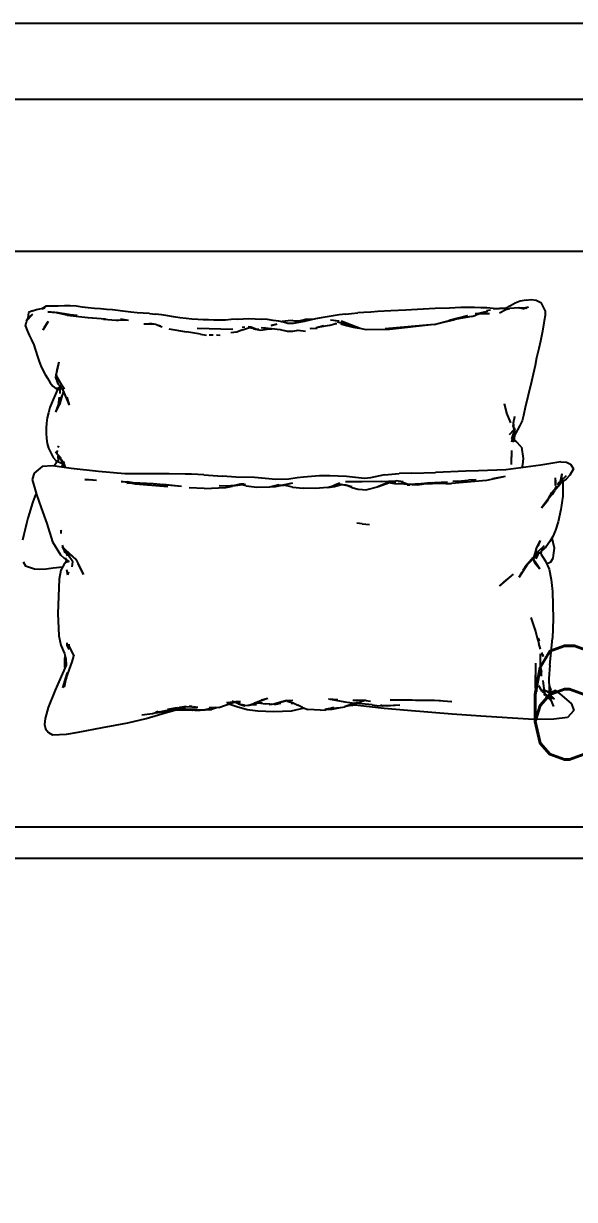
# Model space of a CAD drawing. Header units: metres. Extents: x -658 to -58, y -713 to -118.
# Drawn here: x -304.14 to -303.415, y -128.601 to -127.051 of the extents above; entities that cross this region are included whole.
import ezdxf
from ezdxf.enums import TextEntityAlignment as Align

# ---------------------------------------------------------------- set-up
doc = ezdxf.new("R2010")
doc.units = ezdxf.units.M
doc.header["$LTSCALE"] = 100
doc.layers.add('drainage', color=6, linetype='Continuous')
doc.layers.add('plan', color=8, linetype='Continuous')
doc.layers.add('TEXT', color=7, linetype='Continuous', lineweight=25)
doc.styles.add('mech', font='romans.shx')

# ---------------------------------------------------------------- blocks, each defined once
blk = doc.blocks.new('TRAVESSEIRO com textura - TRAVESSEIRO com textura-2203060-الدور الارضي')
for p, q in [((-0.6892, 0.7482), (-0.6949, 0.737)), ((-0.6831, 0.7514), (-0.6892, 0.7482)), ((-0.6763, 0.7521), (-0.6831, 0.7514)), ((-0.6697, 0.7514), (-0.6763, 0.7521)), ((-0.6697, 0.7514), (-0.662, 0.75)), ((-0.662, 0.75), (-0.6554, 0.7474)), ((-0.6554, 0.7474), (-0.6493, 0.744)), ((-0.6493, 0.744), (-0.6425, 0.7403)), ((-0.0775, 0.7432), (-0.0697, 0.7439)), ((-0.0697, 0.7439), (-0.0619, 0.7438)), ((-0.6949, 0.737), (-0.6947, 0.7309)), ((-0.6947, 0.7309), (-0.6937, 0.724)), ((-0.6653, 0.7398), (-0.6729, 0.7424)), ((-0.6693, 0.7416), (-0.6729, 0.7424)), ((-0.6706, 0.7405), (-0.6613, 0.7412)), ((-0.6706, 0.7405), (-0.6599, 0.7411)), ((-0.6599, 0.7411), (-0.6693, 0.7416)), ((-0.6653, 0.7398), (-0.6599, 0.7411)), ((-0.6599, 0.7411), (-0.6485, 0.7401)), ((-0.643, 0.7391), (-0.6485, 0.7401)), ((-0.6432, 0.7407), (-0.6391, 0.7403)), ((-0.6346, 0.7345), (-0.643, 0.7391)), ((-0.6425, 0.7403), (-0.6347, 0.7403)), ((-0.6264, 0.7405), (-0.6347, 0.7403)), ((-0.6264, 0.7405), (-0.6182, 0.741)), ((-0.623, 0.7382), (-0.6178, 0.7373)), ((-0.6106, 0.7336), (-0.6217, 0.7338)), ((-0.6188, 0.7363), (-0.6096, 0.7336)), ((-0.6188, 0.7363), (-0.6069, 0.7336)), ((-0.6182, 0.741), (-0.61, 0.7414)), ((-0.6096, 0.7336), (-0.6142, 0.7357)), ((-0.6027, 0.7337), (-0.6106, 0.7336)), ((-0.61, 0.7414), (-0.6018, 0.7417)), ((-0.6027, 0.7337), (-0.6096, 0.7336)), ((-0.6096, 0.7336), (-0.6026, 0.7311)), ((-0.598, 0.7298), (-0.6026, 0.7311)), ((-0.6018, 0.7417), (-0.593, 0.7418)), ((-0.598, 0.7298), (-0.5685, 0.7246)), ((-0.593, 0.7418), (-0.5837, 0.7416)), ((-0.5928, 0.7306), (-0.5705, 0.7248)), ((-0.5928, 0.7306), (-0.5822, 0.7279)), ((-0.5837, 0.7416), (-0.5689, 0.7409)), ((-0.5689, 0.7409), (-0.55, 0.7401)), ((-0.55, 0.7401), (-0.5344, 0.7393)), ((-0.5344, 0.7393), (-0.5115, 0.738)), ((-0.5115, 0.738), (-0.4916, 0.7371)), ((-0.4916, 0.7371), (-0.4747, 0.7362)), ((-0.4747, 0.7362), (-0.4653, 0.7356)), ((-0.4653, 0.7356), (-0.456, 0.735)), ((-0.456, 0.735), (-0.4481, 0.7344)), ((-0.44, 0.7337), (-0.4481, 0.7344)), ((-0.4319, 0.7328), (-0.44, 0.7337)), ((-0.4319, 0.7328), (-0.4237, 0.7318)), ((-0.4237, 0.7318), (-0.4157, 0.7306)), ((-0.4157, 0.7306), (-0.4078, 0.7293)), ((-0.4078, 0.7293), (-0.4001, 0.7279)), ((-0.2141, 0.7281), (-0.2054, 0.7295)), ((-0.2054, 0.7295), (-0.1981, 0.7307)), ((-0.1981, 0.7307), (-0.19, 0.7318)), ((-0.19, 0.7318), (-0.1819, 0.7328)), ((-0.1738, 0.7336), (-0.1819, 0.7328)), ((-0.1738, 0.7336), (-0.1657, 0.7342)), ((-0.1657, 0.7342), (-0.1576, 0.7347)), ((-0.1576, 0.7347), (-0.1495, 0.7355)), ((-0.1495, 0.7355), (-0.139, 0.7368)), ((-0.139, 0.7368), (-0.1254, 0.7385)), ((-0.1254, 0.7385), (-0.1174, 0.7392)), ((-0.1174, 0.7392), (-0.1094, 0.7397)), ((-0.0932, 0.7285), (-0.1162, 0.7267)), ((-0.1094, 0.7397), (-0.1014, 0.7403)), ((-0.1014, 0.7403), (-0.0934, 0.7411)), ((-0.0934, 0.7411), (-0.0854, 0.7421)), ((-0.0655, 0.7317), (-0.0927, 0.7284)), ((-0.0854, 0.7421), (-0.0775, 0.7432)), ((-0.0604, 0.7334), (-0.0788, 0.7317)), ((-0.0673, 0.7322), (-0.0511, 0.735)), ((-0.0604, 0.7334), (-0.0673, 0.7322)), ((-0.0655, 0.7317), (-0.0495, 0.735)), ((-0.0619, 0.7438), (-0.0537, 0.7435)), ((-0.0537, 0.7435), (-0.0381, 0.7435)), ((-0.0401, 0.7361), (-0.0511, 0.735)), ((-0.0495, 0.735), (-0.0401, 0.7361)), ((-0.0381, 0.7435), (-0.0321, 0.7397)), ((-0.0254, 0.7392), (-0.0361, 0.7411)), ((-0.0321, 0.7397), (-0.0361, 0.7411)), ((-0.0199, 0.7371), (-0.0254, 0.7392)), ((-0.0121, 0.7241), (-0.0205, 0.7328)), ((-0.0143, 0.7274), (-0.0205, 0.7328)), ((-0.0199, 0.7371), (-0.0149, 0.735)), ((-0.0149, 0.735), (-0.0138, 0.728)), ((-0.6937, 0.724), (-0.6913, 0.7103)), ((-0.5552, 0.7209), (-0.5822, 0.7279)), ((-0.5805, 0.7276), (-0.5685, 0.7246)), ((-0.5552, 0.7209), (-0.5762, 0.7259)), ((-0.5554, 0.721), (-0.5762, 0.7259)), ((-0.5552, 0.7209), (-0.5705, 0.7248)), ((-0.5487, 0.7192), (-0.5554, 0.721)), ((-0.5487, 0.7192), (-0.5552, 0.7209)), ((-0.5487, 0.7192), (-0.49, 0.7127)), ((-0.5487, 0.7192), (-0.4844, 0.7134)), ((-0.459, 0.7123), (-0.4515, 0.7138)), ((-0.4262, 0.7241), (-0.4515, 0.7143)), ((-0.4216, 0.7228), (-0.4515, 0.7143)), ((-0.4425, 0.7159), (-0.4498, 0.7145)), ((-0.4423, 0.7159), (-0.4498, 0.7145)), ((-0.4216, 0.7228), (-0.4441, 0.7167)), ((-0.4334, 0.7179), (-0.4423, 0.7159)), ((-0.4257, 0.7201), (-0.4334, 0.7179)), ((-0.4122, 0.7255), (-0.4237, 0.7239)), ((-0.4184, 0.7243), (-0.4237, 0.7239)), ((-0.4204, 0.7202), (-0.418, 0.7203)), ((-0.4114, 0.7184), (-0.418, 0.7203)), ((-0.4081, 0.7177), (-0.4114, 0.7184)), ((-0.3933, 0.7153), (-0.4081, 0.7177)), ((-0.3933, 0.7153), (-0.4036, 0.7177)), ((-0.4001, 0.7279), (-0.3925, 0.7265)), ((-0.3854, 0.7141), (-0.3948, 0.7146)), ((-0.3925, 0.7265), (-0.3851, 0.725)), ((-0.3889, 0.7258), (-0.3785, 0.7257)), ((-0.3854, 0.7141), (-0.3878, 0.7146)), ((-0.3851, 0.725), (-0.3778, 0.7233)), ((-0.3655, 0.7229), (-0.3785, 0.7257)), ((-0.3778, 0.7233), (-0.3705, 0.7217)), ((-0.3628, 0.7246), (-0.3715, 0.724)), ((-0.3655, 0.7229), (-0.3715, 0.724)), ((-0.3705, 0.7217), (-0.3631, 0.7206)), ((-0.3631, 0.7206), (-0.3559, 0.7207)), ((-0.3628, 0.7246), (-0.3565, 0.724)), ((-0.3565, 0.724), (-0.3487, 0.7232)), ((-0.3559, 0.7207), (-0.3502, 0.7221)), ((-0.3502, 0.7221), (-0.3441, 0.7235)), ((-0.3477, 0.7227), (-0.3487, 0.7232)), ((-0.3344, 0.7139), (-0.3462, 0.7125)), ((-0.3441, 0.7235), (-0.337, 0.7247)), ((-0.3418, 0.7198), (-0.3342, 0.7178)), ((-0.3342, 0.7178), (-0.3413, 0.7195)), ((-0.337, 0.7247), (-0.3294, 0.7256)), ((-0.3352, 0.7129), (-0.3243, 0.7137)), ((-0.3352, 0.7129), (-0.3289, 0.7132)), ((-0.3208, 0.7151), (-0.3344, 0.7139)), ((-0.3294, 0.7256), (-0.3213, 0.7264)), ((-0.32, 0.7117), (-0.3289, 0.7132)), ((-0.3208, 0.7151), (-0.3268, 0.715)), ((-0.3268, 0.715), (-0.324, 0.7136)), ((-0.313, 0.7269), (-0.3213, 0.7264)), ((-0.3107, 0.7136), (-0.32, 0.7117)), ((-0.3179, 0.7126), (-0.3107, 0.7136)), ((-0.3049, 0.727), (-0.313, 0.7269)), ((-0.313, 0.7133), (-0.3072, 0.7155)), ((-0.313, 0.7133), (-0.3042, 0.7149)), ((-0.3072, 0.7155), (-0.3037, 0.716)), ((-0.2971, 0.7267), (-0.3049, 0.727)), ((-0.2964, 0.7124), (-0.3042, 0.7149)), ((-0.2961, 0.7159), (-0.2997, 0.716)), ((-0.2894, 0.7262), (-0.2971, 0.7267)), ((-0.2894, 0.7262), (-0.2817, 0.7256)), ((-0.2366, 0.7143), (-0.2835, 0.7132)), ((-0.2817, 0.7256), (-0.2741, 0.7251)), ((-0.2741, 0.7251), (-0.2662, 0.725)), ((-0.2662, 0.725), (-0.2587, 0.7251)), ((-0.2587, 0.7251), (-0.2516, 0.7252)), ((-0.2516, 0.7252), (-0.2448, 0.7254)), ((-0.2448, 0.7254), (-0.2376, 0.7257)), ((-0.2376, 0.7257), (-0.2299, 0.7262)), ((-0.2299, 0.7262), (-0.2221, 0.7271)), ((-0.1993, 0.7133), (-0.2229, 0.7095)), ((-0.2221, 0.7271), (-0.2141, 0.7281)), ((-0.1827, 0.7191), (-0.1907, 0.7161)), ((-0.1827, 0.7191), (-0.1885, 0.7174)), ((-0.1827, 0.7191), (-0.174, 0.7205)), ((-0.1827, 0.7191), (-0.1754, 0.7196)), ((-0.1754, 0.7196), (-0.1666, 0.7198)), ((-0.1464, 0.7246), (-0.1359, 0.7262)), ((-0.1464, 0.7246), (-0.1334, 0.7248)), ((-0.13, 0.725), (-0.1334, 0.7248)), ((-0.1136, 0.7264), (-0.13, 0.725)), ((-0.0927, 0.7284), (-0.1162, 0.7267)), ((-0.0359, 0.7157), (-0.0408, 0.7232)), ((-0.0408, 0.7232), (-0.0334, 0.7117)), ((-0.0359, 0.7157), (-0.0334, 0.7117)), ((-0.0121, 0.7241), (-0.0143, 0.7274)), ((-0.0138, 0.728), (-0.0121, 0.7241)), ((-0.0108, 0.7169), (-0.013, 0.7112)), ((-0.0121, 0.7241), (-0.0116, 0.7215)), ((-0.0108, 0.7169), (-0.0116, 0.7215)), ((-0.6913, 0.7103), (-0.69, 0.7037)), ((-0.69, 0.7037), (-0.6886, 0.6972)), ((-0.49, 0.7127), (-0.459, 0.7123)), ((-0.3699, 0.7117), (-0.3792, 0.7103)), ((-0.3626, 0.7104), (-0.3699, 0.7117)), ((-0.3552, 0.7104), (-0.3626, 0.7104)), ((-0.3462, 0.7125), (-0.3552, 0.7104)), ((-0.2964, 0.7124), (-0.2891, 0.709)), ((-0.2891, 0.709), (-0.281, 0.7081)), ((-0.2875, 0.7093), (-0.281, 0.7081)), ((-0.2671, 0.7049), (-0.2622, 0.705)), ((-0.2578, 0.705), (-0.2525, 0.7051)), ((-0.2412, 0.7066), (-0.2492, 0.7051)), ((-0.2412, 0.7066), (-0.2229, 0.7095)), ((-0.0185, 0.6989), (-0.0216, 0.6925)), ((-0.0155, 0.7053), (-0.0185, 0.6989)), ((-0.013, 0.7112), (-0.0155, 0.7053)), ((-0.6886, 0.6972), (-0.6864, 0.6877)), ((-0.6864, 0.6877), (-0.6836, 0.6751)), ((-0.0237, 0.6868), (-0.0269, 0.6759)), ((-0.0216, 0.6925), (-0.0237, 0.6868)), ((-0.6836, 0.6751), (-0.6815, 0.6653)), ((-0.0545, 0.6696), (-0.052, 0.6594)), ((-0.0545, 0.6696), (-0.0511, 0.6536)), ((-0.0288, 0.6703), (-0.031, 0.6647)), ((-0.0269, 0.6759), (-0.0288, 0.6703)), ((-0.6815, 0.6653), (-0.679, 0.6539)), ((-0.679, 0.6539), (-0.6768, 0.644)), ((-0.0585, 0.6392), (-0.0511, 0.6519)), ((-0.0542, 0.6439), (-0.0511, 0.6536)), ((-0.0542, 0.6439), (-0.0511, 0.6519)), ((-0.0527, 0.6481), (-0.0511, 0.6519)), ((-0.052, 0.6594), (-0.0511, 0.6536)), ((-0.0511, 0.6519), (-0.0511, 0.6536)), ((-0.0366, 0.6533), (-0.0395, 0.6483)), ((-0.0335, 0.659), (-0.0366, 0.6533)), ((-0.031, 0.6647), (-0.0335, 0.659)), ((-0.6768, 0.644), (-0.6726, 0.626)), ((-0.062, 0.6341), (-0.0585, 0.6392)), ((-0.0533, 0.6356), (-0.0593, 0.6345)), ((-0.059, 0.6353), (-0.0535, 0.6411)), ((-0.0563, 0.6283), (-0.0558, 0.6388)), ((-0.0562, 0.6329), (-0.0558, 0.6388)), ((-0.0559, 0.6327), (-0.0533, 0.6356)), ((-0.0504, 0.6506), (-0.0535, 0.6411)), ((-0.0506, 0.6349), (-0.0533, 0.6356)), ((-0.052, 0.6458), (-0.0504, 0.6506)), ((-0.0467, 0.6379), (-0.0506, 0.6349)), ((-0.0432, 0.6425), (-0.0467, 0.6379)), ((-0.0395, 0.6483), (-0.0432, 0.6425)), ((-0.6726, 0.626), (-0.6687, 0.6097)), ((-0.0688, 0.6131), (-0.0617, 0.6297)), ((-0.0688, 0.6131), (-0.0656, 0.6236)), ((-0.0617, 0.6297), (-0.059, 0.6353)), ((-0.0598, 0.6273), (-0.061, 0.6311)), ((-0.0587, 0.6231), (-0.0598, 0.6276)), ((-0.0569, 0.6203), (-0.0598, 0.6273)), ((-0.0506, 0.6349), (-0.0595, 0.6343)), ((-0.0564, 0.6157), (-0.0587, 0.6231)), ((-0.0569, 0.6203), (-0.054, 0.6133)), ((-0.0559, 0.6327), (-0.0506, 0.6349)), ((-0.054, 0.6133), (-0.0556, 0.6235)), ((-0.0528, 0.634), (-0.0517, 0.6305)), ((-0.0517, 0.6305), (-0.046, 0.6175)), ((-0.6687, 0.6097), (-0.6662, 0.5992)), ((-0.6409, 0.6149), (-0.6443, 0.6015)), ((-0.6409, 0.6149), (-0.6438, 0.6022)), ((-0.0564, 0.6157), (-0.0549, 0.6135)), ((-0.0549, 0.6135), (-0.0503, 0.6038)), ((-0.0538, 0.6134), (-0.0503, 0.6038)), ((-0.046, 0.6175), (-0.0429, 0.6098)), ((-0.0429, 0.6098), (-0.0409, 0.6029)), ((-0.6662, 0.5992), (-0.6644, 0.5921)), ((-0.6644, 0.5921), (-0.6617, 0.586)), ((-0.6545, 0.598), (-0.6541, 0.5962)), ((-0.6545, 0.598), (-0.6542, 0.5944)), ((-0.6528, 0.5846), (-0.6542, 0.5944)), ((-0.6528, 0.5907), (-0.6537, 0.5806)), ((-0.6528, 0.5907), (-0.6528, 0.5846)), ((-0.6438, 0.6022), (-0.6491, 0.5897)), ((-0.0409, 0.6029), (-0.0393, 0.596)), ((-0.0393, 0.596), (-0.0384, 0.5891)), ((-0.0384, 0.5891), (-0.038, 0.5824)), ((-0.6617, 0.586), (-0.6555, 0.5748)), ((-0.6555, 0.5748), (-0.6533, 0.5851)), ((-0.6555, 0.5805), (-0.6533, 0.585)), ((-0.6555, 0.5805), (-0.6527, 0.5845)), ((-0.6555, 0.5748), (-0.655, 0.5808)), ((-0.6555, 0.5748), (-0.6518, 0.5689)), ((-0.6509, 0.5686), (-0.655, 0.5808)), ((-0.6538, 0.577), (-0.655, 0.5808)), ((-0.6539, 0.5829), (-0.6544, 0.5737)), ((-0.6539, 0.5829), (-0.6538, 0.577)), ((-0.648, 0.5741), (-0.6537, 0.5806)), ((-0.0381, 0.5758), (-0.0384, 0.5691)), ((-0.038, 0.5824), (-0.0381, 0.5758)), ((-0.6636, 0.5575), (-0.6564, 0.5654)), ((-0.6509, 0.5686), (-0.6564, 0.5654)), ((-0.6543, 0.5728), (-0.6538, 0.5656)), ((-0.6509, 0.5686), (-0.6537, 0.5645)), ((-0.6508, 0.5645), (-0.6518, 0.5689)), ((-0.0538, 0.5572), (-0.0545, 0.5593)), ((-0.0393, 0.5624), (-0.0412, 0.5561)), ((-0.0384, 0.5691), (-0.0393, 0.5624)), ((-0.6636, 0.5575), (-0.6661, 0.5428)), ((-0.6661, 0.5428), (-0.6652, 0.5344)), ((-0.6506, 0.5345), (-0.651, 0.553)), ((-0.6506, 0.5345), (-0.6507, 0.5448)), ((-0.0613, 0.5353), (-0.0544, 0.5465)), ((-0.0503, 0.5519), (-0.0599, 0.5388)), ((-0.0545, 0.5452), (-0.0579, 0.5408)), ((-0.0575, 0.5432), (-0.0544, 0.5465)), ((-0.0544, 0.5465), (-0.0571, 0.5432)), ((-0.0545, 0.5452), (-0.0564, 0.5432)), ((-0.0503, 0.5519), (-0.0544, 0.5465)), ((-0.0543, 0.5397), (-0.0536, 0.5457)), ((-0.0526, 0.5532), (-0.0519, 0.5495)), ((-0.0473, 0.5441), (-0.0509, 0.5402)), ((-0.044, 0.55), (-0.0473, 0.5441)), ((-0.0412, 0.5561), (-0.044, 0.55)), ((-0.7284, 0.5351), (-0.7321, 0.5292)), ((-0.7321, 0.5292), (-0.7274, 0.5206)), ((-0.7229, 0.5377), (-0.7284, 0.5351)), ((-0.7154, 0.5382), (-0.7229, 0.5377)), ((-0.7154, 0.5382), (-0.6893, 0.534)), ((-0.6893, 0.534), (-0.6429, 0.5277)), ((-0.6652, 0.5344), (-0.6641, 0.5306)), ((-0.6429, 0.5277), (-0.6072, 0.5263)), ((-0.1067, 0.5256), (-0.071, 0.5295)), ((-0.071, 0.5295), (-0.0461, 0.5331)), ((-0.0632, 0.5306), (-0.0607, 0.5387)), ((-0.0631, 0.5306), (-0.0599, 0.5388)), ((-0.0626, 0.5321), (-0.0628, 0.5307)), ((-0.0607, 0.5387), (-0.0625, 0.5307)), ((-0.0591, 0.5388), (-0.0611, 0.5311)), ((-0.0611, 0.5311), (-0.0608, 0.5361)), ((-0.0607, 0.531), (-0.0607, 0.5367)), ((-0.0604, 0.5356), (-0.0607, 0.5337)), ((-0.0509, 0.5402), (-0.0599, 0.5358)), ((-0.0586, 0.5395), (-0.0593, 0.5333)), ((-0.0588, 0.5313), (-0.0593, 0.5333)), ((-0.0527, 0.5393), (-0.0512, 0.5365)), ((-0.0517, 0.5374), (-0.0521, 0.5396)), ((-0.0512, 0.5365), (-0.0484, 0.5328)), ((-0.0461, 0.5331), (-0.0328, 0.5322)), ((-0.0328, 0.5322), (-0.0223, 0.5235)), ((-0.7274, 0.5206), (-0.7226, 0.5153)), ((-0.7227, 0.5196), (-0.7138, 0.5116)), ((-0.7227, 0.5196), (-0.7148, 0.5121)), ((-0.7226, 0.5153), (-0.7153, 0.5106)), ((-0.7119, 0.5057), (-0.7187, 0.5145)), ((-0.7187, 0.5145), (-0.7106, 0.5079)), ((-0.7182, 0.5123), (-0.7179, 0.4929)), ((-0.7168, 0.5225), (-0.7163, 0.5181)), ((-0.7168, 0.5225), (-0.7148, 0.5121)), ((-0.7163, 0.5181), (-0.7148, 0.5121)), ((-0.7148, 0.5121), (-0.7105, 0.5078)), ((-0.7138, 0.5116), (-0.7105, 0.5078)), ((-0.709, 0.5118), (-0.7086, 0.517)), ((-0.7085, 0.507), (-0.709, 0.5118)), ((-0.7085, 0.507), (-0.7086, 0.517)), ((-0.6421, 0.5187), (-0.6176, 0.5136)), ((-0.6421, 0.5187), (-0.6254, 0.5159)), ((-0.6176, 0.5136), (-0.5714, 0.5098)), ((-0.6072, 0.5263), (-0.5903, 0.5258)), ((-0.6042, 0.5145), (-0.5938, 0.5139)), ((-0.5798, 0.5129), (-0.5938, 0.5139)), ((-0.5903, 0.5258), (-0.5506, 0.5243)), ((-0.5798, 0.5129), (-0.5732, 0.5123)), ((-0.5492, 0.5111), (-0.5661, 0.5118)), ((-0.5193, 0.5234), (-0.5506, 0.5243)), ((-0.5193, 0.5234), (-0.5027, 0.5227)), ((-0.506, 0.5117), (-0.5143, 0.5089)), ((-0.508, 0.5118), (-0.4989, 0.5132)), ((-0.4834, 0.5209), (-0.5027, 0.5227)), ((-0.4979, 0.5133), (-0.4989, 0.5132)), ((-0.4795, 0.5124), (-0.4979, 0.5133)), ((-0.4976, 0.5121), (-0.4906, 0.5109)), ((-0.4834, 0.5209), (-0.4651, 0.5172)), ((-0.4795, 0.5124), (-0.4541, 0.5119)), ((-0.4651, 0.5172), (-0.4571, 0.5164)), ((-0.4571, 0.5164), (-0.4332, 0.5191)), ((-0.4541, 0.5119), (-0.4322, 0.5117)), ((-0.4332, 0.5191), (-0.4115, 0.5198)), ((-0.4115, 0.5198), (-0.3979, 0.5196)), ((-0.3979, 0.5196), (-0.3765, 0.518)), ((-0.3765, 0.518), (-0.3685, 0.517)), ((-0.3685, 0.517), (-0.3572, 0.5155)), ((-0.3572, 0.5155), (-0.3401, 0.5148)), ((-0.3401, 0.5148), (-0.3123, 0.5176)), ((-0.3123, 0.5176), (-0.2877, 0.5182)), ((-0.2877, 0.5182), (-0.27, 0.5194)), ((-0.2457, 0.5211), (-0.27, 0.5194)), ((-0.2457, 0.5211), (-0.2374, 0.5215)), ((-0.2374, 0.5215), (-0.2292, 0.5218)), ((-0.2292, 0.5218), (-0.221, 0.522)), ((-0.221, 0.522), (-0.1999, 0.5223)), ((-0.1999, 0.5223), (-0.178, 0.5225)), ((-0.178, 0.5225), (-0.1417, 0.5222)), ((-0.1526, 0.5104), (-0.1447, 0.5119)), ((-0.1366, 0.5123), (-0.1447, 0.5119)), ((-0.1445, 0.5108), (-0.1366, 0.5123)), ((-0.1417, 0.5222), (-0.1067, 0.5256)), ((-0.1043, 0.5136), (-0.0887, 0.5149)), ((-0.1043, 0.5136), (-0.0959, 0.5145)), ((-0.0887, 0.5149), (-0.0959, 0.5145)), ((-0.0195, 0.515), (-0.0251, 0.4952)), ((-0.0223, 0.5235), (-0.0195, 0.515)), ((-0.7119, 0.5057), (-0.7074, 0.5005)), ((-0.7098, 0.5065), (-0.7073, 0.5019)), ((-0.7046, 0.4955), (-0.7074, 0.5005)), ((-0.7035, 0.4976), (-0.7073, 0.5019)), ((-0.6991, 0.4897), (-0.7035, 0.4976)), ((-0.5642, 0.5098), (-0.5714, 0.5098)), ((-0.5642, 0.5098), (-0.5291, 0.5089)), ((-0.5459, 0.5107), (-0.5492, 0.5111)), ((-0.5459, 0.5107), (-0.5267, 0.5077)), ((-0.5459, 0.5107), (-0.5311, 0.5091)), ((-0.5433, 0.5105), (-0.5291, 0.5089)), ((-0.5408, 0.5095), (-0.5311, 0.5091)), ((-0.5408, 0.5095), (-0.5237, 0.5088)), ((-0.5311, 0.5091), (-0.5237, 0.5088)), ((-0.5267, 0.5077), (-0.5196, 0.5079)), ((-0.5164, 0.509), (-0.5237, 0.5088)), ((-0.5143, 0.5089), (-0.5237, 0.5088)), ((-0.513, 0.5081), (-0.5168, 0.508)), ((-0.5013, 0.5101), (-0.5128, 0.5086)), ((-0.5128, 0.5086), (-0.4965, 0.5094)), ((-0.4982, 0.5114), (-0.4847, 0.5103)), ((-0.4982, 0.5114), (-0.4885, 0.5107)), ((-0.4965, 0.5094), (-0.4885, 0.5107)), ((-0.4897, 0.5113), (-0.4754, 0.5058)), ((-0.4847, 0.5103), (-0.4885, 0.5107)), ((-0.4754, 0.5058), (-0.4885, 0.5107)), ((-0.4789, 0.507), (-0.4754, 0.5058)), ((-0.4754, 0.5058), (-0.4736, 0.505)), ((-0.4736, 0.505), (-0.4601, 0.5015)), ((-0.4485, 0.5024), (-0.4601, 0.5015)), ((-0.4403, 0.5045), (-0.4485, 0.5024)), ((-0.4405, 0.5055), (-0.4245, 0.509)), ((-0.4405, 0.5055), (-0.4325, 0.5076)), ((-0.4403, 0.5045), (-0.4325, 0.5076)), ((-0.4245, 0.509), (-0.4325, 0.5076)), ((-0.4325, 0.5076), (-0.4248, 0.508)), ((-0.4174, 0.5058), (-0.4248, 0.508)), ((-0.4246, 0.5103), (-0.4167, 0.5072)), ((-0.4194, 0.5076), (-0.4176, 0.507)), ((-0.4088, 0.5042), (-0.4174, 0.5058)), ((-0.4084, 0.5044), (-0.4167, 0.5072)), ((-0.4088, 0.5042), (-0.3922, 0.5029)), ((-0.3922, 0.5029), (-0.3761, 0.5035)), ((-0.3622, 0.5049), (-0.3761, 0.5035)), ((-0.35, 0.5081), (-0.3627, 0.5107)), ((-0.3622, 0.5049), (-0.3512, 0.5073)), ((-0.3397, 0.5059), (-0.3591, 0.5098)), ((-0.3425, 0.5077), (-0.3512, 0.5073)), ((-0.3323, 0.5052), (-0.3447, 0.5084)), ((-0.3323, 0.5052), (-0.3425, 0.5077)), ((-0.3323, 0.5052), (-0.3397, 0.5059)), ((-0.3151, 0.5049), (-0.3323, 0.5052)), ((-0.3014, 0.5067), (-0.3151, 0.5049)), ((-0.3014, 0.5067), (-0.2921, 0.5086)), ((-0.3002, 0.5083), (-0.2834, 0.5061)), ((-0.3002, 0.5083), (-0.281, 0.5064)), ((-0.2941, 0.5093), (-0.2984, 0.5093)), ((-0.2744, 0.5046), (-0.2941, 0.5093)), ((-0.2744, 0.5046), (-0.2921, 0.5086)), ((-0.2744, 0.5046), (-0.2834, 0.5061)), ((-0.2655, 0.507), (-0.281, 0.5064)), ((-0.2458, 0.5032), (-0.2744, 0.5046)), ((-0.2458, 0.5032), (-0.2261, 0.504)), ((-0.216, 0.5059), (-0.1787, 0.5094)), ((-0.216, 0.5059), (-0.1914, 0.5082)), ((-0.1982, 0.5053), (-0.1556, 0.5086)), ((-0.196, 0.508), (-0.1914, 0.5082)), ((-0.1787, 0.5094), (-0.1526, 0.5107)), ((-0.1556, 0.5086), (-0.1445, 0.5108)), ((-0.1442, 0.51), (-0.1526, 0.5107)), ((-0.1442, 0.51), (-0.1526, 0.5104)), ((-0.0247, 0.4966), (-0.023, 0.4925)), ((-0.7179, 0.4929), (-0.7155, 0.4753)), ((-0.7046, 0.4955), (-0.6991, 0.4897)), ((-0.6998, 0.4908), (-0.6991, 0.4897)), ((-0.6998, 0.4908), (-0.697, 0.4858)), ((-0.6991, 0.4897), (-0.6901, 0.4774)), ((-0.6901, 0.4774), (-0.697, 0.4858)), ((-0.0251, 0.4952), (-0.0313, 0.4775)), ((-0.023, 0.4925), (-0.0206, 0.4855)), ((-0.0206, 0.4855), (-0.0182, 0.4784)), ((-0.7155, 0.4753), (-0.7118, 0.4591)), ((-0.0313, 0.4775), (-0.0387, 0.4571)), ((-0.0182, 0.4784), (-0.016, 0.4712)), ((-0.016, 0.4712), (-0.0139, 0.464)), ((-0.7118, 0.4591), (-0.7086, 0.4481)), ((-0.454, 0.4566), (-0.4635, 0.4555)), ((-0.454, 0.4566), (-0.4468, 0.4576)), ((-0.0387, 0.4571), (-0.0465, 0.4327)), ((-0.0139, 0.464), (-0.012, 0.4568)), ((-0.012, 0.4568), (-0.0102, 0.4496)), ((-0.0102, 0.4496), (-0.0085, 0.4425)), ((-0.7086, 0.4481), (-0.7051, 0.4397)), ((-0.7054, 0.4318), (-0.7039, 0.4377)), ((-0.7051, 0.4397), (-0.7011, 0.4332)), ((-0.6855, 0.4269), (-0.6885, 0.4344)), ((-0.6832, 0.4235), (-0.6885, 0.4344)), ((-0.0574, 0.4481), (-0.0582, 0.4469)), ((-0.0574, 0.4481), (-0.0572, 0.4439)), ((-0.0085, 0.4425), (-0.0069, 0.4352)), ((-0.707, 0.4245), (-0.7054, 0.4318)), ((-0.7064, 0.4184), (-0.707, 0.4245)), ((-0.7053, 0.4114), (-0.7064, 0.4184)), ((-0.7011, 0.4332), (-0.6958, 0.4257)), ((-0.6958, 0.4257), (-0.6868, 0.4176)), ((-0.6958, 0.4257), (-0.69, 0.4206)), ((-0.6958, 0.4257), (-0.6895, 0.4214)), ((-0.6936, 0.4275), (-0.6851, 0.4196)), ((-0.6724, 0.4048), (-0.69, 0.4206)), ((-0.6894, 0.4199), (-0.689, 0.417)), ((-0.6679, 0.3996), (-0.6879, 0.4188)), ((-0.6724, 0.4048), (-0.6879, 0.4188)), ((-0.6857, 0.4196), (-0.6827, 0.4147)), ((-0.6851, 0.4196), (-0.6827, 0.4147)), ((-0.6791, 0.4101), (-0.6836, 0.422)), ((-0.6832, 0.4235), (-0.6803, 0.4145)), ((-0.0589, 0.426), (-0.077, 0.4099)), ((-0.077, 0.4099), (-0.0663, 0.4194)), ((-0.0597, 0.4264), (-0.0732, 0.4068)), ((-0.0663, 0.4143), (-0.0597, 0.4264)), ((-0.0589, 0.426), (-0.0663, 0.4194)), ((-0.059, 0.4262), (-0.0626, 0.419)), ((-0.0603, 0.4249), (-0.0626, 0.419)), ((-0.0603, 0.4249), (-0.0626, 0.4185)), ((-0.0602, 0.4257), (-0.0594, 0.4286)), ((-0.0465, 0.4327), (-0.057, 0.4156)), ((-0.7025, 0.4065), (-0.7053, 0.4114)), ((-0.6967, 0.4039), (-0.7025, 0.4065)), ((-0.6951, 0.4073), (-0.6999, 0.3967)), ((-0.689, 0.417), (-0.6951, 0.4073)), ((-0.688, 0.3972), (-0.6816, 0.4063)), ((-0.6809, 0.4055), (-0.688, 0.3972)), ((-0.6852, 0.4162), (-0.6827, 0.4105)), ((-0.6834, 0.4142), (-0.6827, 0.4105)), ((-0.6791, 0.4101), (-0.682, 0.4182)), ((-0.6816, 0.4063), (-0.6793, 0.4105)), ((-0.6791, 0.4101), (-0.6809, 0.4055)), ((-0.6724, 0.4048), (-0.6787, 0.4123)), ((-0.6724, 0.4048), (-0.6679, 0.3996)), ((-0.6724, 0.4048), (-0.6607, 0.3864)), ((-0.6724, 0.4048), (-0.6656, 0.395)), ((-0.077, 0.4099), (-0.0871, 0.3896)), ((-0.0871, 0.3896), (-0.0801, 0.4039)), ((-0.077, 0.4099), (-0.0801, 0.4039)), ((-0.0721, 0.3998), (-0.0732, 0.4066)), ((-0.0617, 0.4113), (-0.0682, 0.4064)), ((-0.0661, 0.405), (-0.0635, 0.4115)), ((-0.0661, 0.405), (-0.0655, 0.4073)), ((-0.0654, 0.4085), (-0.0613, 0.4023)), ((-0.057, 0.4156), (-0.0617, 0.4113)), ((-0.0075, 0.4063), (-0.0108, 0.4013)), ((-0.6999, 0.3967), (-0.7028, 0.383)), ((-0.6607, 0.3864), (-0.6644, 0.393)), ((-0.6526, 0.39), (-0.6347, 0.3747)), ((-0.6526, 0.39), (-0.64, 0.3797)), ((-0.0672, 0.3931), (-0.0661, 0.3894)), ((-0.0646, 0.3964), (-0.0661, 0.3894)), ((-0.0613, 0.4023), (-0.0572, 0.3953)), ((-0.0472, 0.3985), (-0.0599, 0.3999)), ((-0.0572, 0.3953), (-0.0551, 0.3835)), ((-0.0379, 0.3974), (-0.0472, 0.3985)), ((-0.0298, 0.3966), (-0.0379, 0.3974)), ((-0.0224, 0.3972), (-0.0298, 0.3966)), ((-0.0108, 0.4013), (-0.0224, 0.3972)), ((-0.7028, 0.383), (-0.7046, 0.3674)), ((-0.6347, 0.3747), (-0.64, 0.3797)), ((-0.0551, 0.3835), (-0.0534, 0.3384)), ((-0.7046, 0.3674), (-0.7056, 0.3315)), ((-0.7056, 0.3315), (-0.7043, 0.3059)), ((-0.6825, 0.3148), (-0.6764, 0.3329)), ((-0.6813, 0.3184), (-0.6764, 0.3329)), ((-0.0534, 0.3384), (-0.0548, 0.3088)), ((-0.6813, 0.3184), (-0.684, 0.3078)), ((-0.7017, 0.2786), (-0.7043, 0.3059)), ((-0.6888, 0.2914), (-0.6866, 0.2989)), ((-0.6874, 0.3021), (-0.686, 0.3057)), ((-0.684, 0.3078), (-0.6866, 0.2989)), ((-0.0679, 0.2956), (-0.0742, 0.282)), ((-0.0679, 0.2981), (-0.0679, 0.2956)), ((-0.0657, 0.2956), (-0.0679, 0.2909)), ((-0.0657, 0.2956), (-0.0654, 0.2997)), ((-0.0572, 0.2965), (-0.062, 0.2857)), ((-0.0548, 0.3088), (-0.0572, 0.2965)), ((-0.6923, 0.2816), (-0.6904, 0.2869)), ((-0.6916, 0.2844), (-0.6923, 0.2816)), ((-0.6882, 0.2854), (-0.6881, 0.275)), ((-0.6882, 0.2854), (-0.6882, 0.2821)), ((-0.0721, 0.2748), (-0.0742, 0.282)), ((-0.062, 0.2857), (-0.0637, 0.2788)), ((-0.0626, 0.2787), (-0.063, 0.2816)), ((-0.7011, 0.2701), (-0.7017, 0.2786)), ((-0.7011, 0.2701), (-0.6998, 0.2529)), ((-0.6888, 0.2673), (-0.69, 0.2621)), ((-0.6881, 0.275), (-0.6884, 0.269)), ((-0.6821, 0.2727), (-0.6816, 0.2421)), ((-0.6821, 0.2727), (-0.6821, 0.2629)), ((-0.0646, 0.2542), (-0.0721, 0.2748)), ((-0.0637, 0.2788), (-0.0641, 0.2704)), ((-0.0641, 0.2704), (-0.0498, 0.2374)), ((-0.0627, 0.2672), (-0.0626, 0.2787)), ((-0.7006, 0.2436), (-0.6999, 0.2486)), ((-0.6998, 0.2529), (-0.7002, 0.2391)), ((-0.6919, 0.2501), (-0.6933, 0.2391)), ((-0.6902, 0.2559), (-0.69, 0.2621)), ((-0.6821, 0.2629), (-0.6822, 0.247)), ((-0.0654, 0.2608), (-0.0616, 0.2412)), ((-0.0646, 0.258), (-0.0595, 0.2404)), ((-0.0646, 0.2542), (-0.0595, 0.2404)), ((-0.7079, 0.2375), (-0.7168, 0.2302)), ((-0.7047, 0.2334), (-0.7079, 0.2375)), ((-0.7079, 0.2375), (-0.7033, 0.234)), ((-0.7009, 0.2349), (-0.7047, 0.2334)), ((-0.7047, 0.2334), (-0.7009, 0.2348)), ((-0.7047, 0.2334), (-0.6989, 0.2348)), ((-0.7013, 0.2326), (-0.7047, 0.2334)), ((-0.7047, 0.2334), (-0.7029, 0.2316)), ((-0.7033, 0.234), (-0.6989, 0.2348)), ((-0.7027, 0.2372), (-0.703, 0.2351)), ((-0.7027, 0.2372), (-0.7006, 0.2436)), ((-0.7002, 0.2391), (-0.7013, 0.2326)), ((-0.6932, 0.2382), (-0.7013, 0.2326)), ((-0.7013, 0.2326), (-0.698, 0.2359)), ((-0.7003, 0.2351), (-0.698, 0.2359)), ((-0.6909, 0.2357), (-0.6969, 0.2305)), ((-0.6932, 0.2382), (-0.6943, 0.2327)), ((-0.6933, 0.2351), (-0.6933, 0.2391)), ((-0.6909, 0.2357), (-0.6864, 0.2432)), ((-0.6822, 0.247), (-0.6833, 0.2353)), ((-0.6825, 0.2385), (-0.6833, 0.2353)), ((-0.6827, 0.2319), (-0.6822, 0.247)), ((-0.6822, 0.247), (-0.6827, 0.2327)), ((-0.6827, 0.2319), (-0.6827, 0.2327)), ((-0.0617, 0.2466), (-0.0616, 0.2412)), ((-0.0498, 0.2374), (-0.0407, 0.2147)), ((-0.7297, 0.2194), (-0.7324, 0.2104)), ((-0.7168, 0.2302), (-0.7297, 0.2194)), ((-0.7072, 0.2254), (-0.7011, 0.2317)), ((-0.7072, 0.2254), (-0.7003, 0.2291)), ((-0.7024, 0.2241), (-0.7058, 0.216)), ((-0.7011, 0.2317), (-0.7029, 0.2252)), ((-0.6947, 0.2308), (-0.7024, 0.2241)), ((-0.7024, 0.2241), (-0.6969, 0.2305)), ((-0.7012, 0.2259), (-0.7024, 0.2241)), ((-0.6947, 0.2308), (-0.6932, 0.232)), ((-0.5722, 0.2221), (-0.5491, 0.2236)), ((-0.5722, 0.2221), (-0.5704, 0.2222)), ((-0.4909, 0.2247), (-0.5572, 0.2235)), ((-0.5491, 0.2236), (-0.4909, 0.2247)), ((-0.4956, 0.2179), (-0.5037, 0.2176)), ((-0.5037, 0.2176), (-0.4912, 0.2168)), ((-0.4831, 0.2133), (-0.4482, 0.217)), ((-0.4782, 0.2177), (-0.481, 0.2167)), ((-0.481, 0.2167), (-0.478, 0.2177)), ((-0.4732, 0.217), (-0.481, 0.2167)), ((-0.4671, 0.2178), (-0.4732, 0.217)), ((-0.4671, 0.2178), (-0.4445, 0.2203)), ((-0.4593, 0.2237), (-0.4647, 0.2227)), ((-0.4593, 0.2237), (-0.4479, 0.224)), ((-0.4593, 0.2237), (-0.4565, 0.2239)), ((-0.4484, 0.221), (-0.4565, 0.2239)), ((-0.4482, 0.217), (-0.4412, 0.2177)), ((-0.4416, 0.2243), (-0.4479, 0.224)), ((-0.4479, 0.2209), (-0.4398, 0.2181)), ((-0.4402, 0.2172), (-0.4464, 0.2201)), ((-0.4398, 0.2181), (-0.4461, 0.22)), ((-0.4313, 0.2221), (-0.4445, 0.2203)), ((-0.4402, 0.2172), (-0.4316, 0.2156)), ((-0.4395, 0.2184), (-0.4316, 0.2156)), ((-0.4395, 0.2184), (-0.4313, 0.2153)), ((-0.4098, 0.2259), (-0.4313, 0.2221)), ((-0.4098, 0.2259), (-0.4218, 0.225)), ((-0.3756, 0.2143), (-0.3691, 0.2177)), ((-0.3629, 0.2208), (-0.3691, 0.2177)), ((-0.3605, 0.2204), (-0.3636, 0.2204)), ((-0.3551, 0.2227), (-0.3629, 0.2208)), ((-0.3545, 0.2236), (-0.3625, 0.224)), ((-0.3582, 0.2239), (-0.3625, 0.224)), ((-0.3551, 0.2227), (-0.3576, 0.2226)), ((-0.3375, 0.2187), (-0.3545, 0.2236)), ((-0.3542, 0.2238), (-0.3375, 0.2187)), ((-0.3468, 0.2202), (-0.3424, 0.2197)), ((-0.339, 0.2184), (-0.3468, 0.2202)), ((-0.339, 0.2184), (-0.3264, 0.2195)), ((-0.3314, 0.2184), (-0.3354, 0.2187)), ((-0.3345, 0.2188), (-0.3314, 0.2184)), ((-0.3299, 0.2262), (-0.3124, 0.22)), ((-0.3299, 0.2262), (-0.3215, 0.2241)), ((-0.3148, 0.2209), (-0.3264, 0.2195)), ((-0.3147, 0.2209), (-0.3222, 0.2205)), ((-0.3149, 0.22), (-0.3222, 0.2205)), ((-0.3124, 0.22), (-0.3215, 0.2241)), ((-0.316, 0.2202), (-0.3178, 0.2205)), ((-0.3039, 0.2173), (-0.3165, 0.2216)), ((-0.3165, 0.2216), (-0.3124, 0.22)), ((-0.316, 0.2202), (-0.3073, 0.2175)), ((-0.316, 0.2202), (-0.3149, 0.22)), ((-0.315, 0.2178), (-0.3077, 0.2176)), ((-0.3039, 0.2173), (-0.3124, 0.22)), ((-0.3073, 0.2175), (-0.2994, 0.2165)), ((-0.292, 0.2193), (-0.2994, 0.2165)), ((-0.292, 0.2193), (-0.2989, 0.2168)), ((-0.291, 0.2191), (-0.2989, 0.2168)), ((-0.291, 0.2191), (-0.2988, 0.2179)), ((-0.2938, 0.2218), (-0.2882, 0.2225)), ((-0.2938, 0.2218), (-0.2771, 0.2205)), ((-0.2931, 0.2206), (-0.2843, 0.2215)), ((-0.289, 0.2214), (-0.2931, 0.2206)), ((-0.2829, 0.2233), (-0.292, 0.2193)), ((-0.287, 0.2213), (-0.292, 0.2193)), ((-0.2888, 0.2154), (-0.2785, 0.219)), ((-0.2755, 0.2211), (-0.2882, 0.2225)), ((-0.2765, 0.2187), (-0.2882, 0.2225)), ((-0.2741, 0.2174), (-0.2882, 0.2225)), ((-0.2765, 0.2187), (-0.2865, 0.2219)), ((-0.2771, 0.2205), (-0.2865, 0.2219)), ((-0.2755, 0.2211), (-0.2843, 0.2215)), ((-0.2651, 0.2143), (-0.2741, 0.2174)), ((-0.7324, 0.2104), (-0.7241, 0.2012)), ((-0.6727, 0.199), (-0.6103, 0.203)), ((-0.6103, 0.203), (-0.5723, 0.2058)), ((-0.5723, 0.2058), (-0.5137, 0.2106)), ((-0.5137, 0.2106), (-0.4831, 0.2133)), ((-0.4912, 0.2168), (-0.481, 0.2167)), ((-0.423, 0.214), (-0.4313, 0.2153)), ((-0.415, 0.2138), (-0.4255, 0.2147)), ((-0.4146, 0.2123), (-0.4255, 0.2147)), ((-0.415, 0.2138), (-0.423, 0.214)), ((-0.4053, 0.2124), (-0.4168, 0.2144)), ((-0.4168, 0.2144), (-0.406, 0.2116)), ((-0.4052, 0.212), (-0.4146, 0.2123)), ((-0.3989, 0.2108), (-0.406, 0.2116)), ((-0.3989, 0.2108), (-0.3824, 0.2119)), ((-0.3756, 0.2143), (-0.3824, 0.2119)), ((-0.3774, 0.2136), (-0.3603, 0.2097)), ((-0.3603, 0.2097), (-0.3375, 0.2086)), ((-0.3375, 0.2086), (-0.3167, 0.2096)), ((-0.3167, 0.2096), (-0.3027, 0.2113)), ((-0.3027, 0.2113), (-0.2888, 0.2154)), ((-0.2651, 0.2143), (-0.2525, 0.214)), ((-0.2622, 0.2142), (-0.2556, 0.2117)), ((-0.2609, 0.2144), (-0.2525, 0.214)), ((-0.2463, 0.2114), (-0.2556, 0.2117)), ((-0.2463, 0.2114), (-0.2541, 0.2138)), ((-0.2471, 0.2113), (-0.2541, 0.2138)), ((-0.2471, 0.2113), (-0.2463, 0.2111)), ((-0.2471, 0.2113), (-0.2365, 0.2108)), ((-0.2471, 0.2113), (-0.2392, 0.2109)), ((-0.2463, 0.2111), (-0.2365, 0.2108)), ((-0.2407, 0.2107), (-0.2337, 0.2107)), ((-0.2365, 0.2108), (-0.2392, 0.2109)), ((-0.2321, 0.2157), (-0.2378, 0.2149)), ((-0.2215, 0.2156), (-0.2378, 0.2149)), ((-0.2075, 0.2126), (-0.2367, 0.2123)), ((-0.2365, 0.2108), (-0.2309, 0.2107)), ((-0.2309, 0.2107), (-0.2234, 0.2117)), ((-0.2301, 0.2159), (-0.2263, 0.2158)), ((-0.2301, 0.2108), (-0.2074, 0.2109)), ((-0.2075, 0.2126), (-0.2234, 0.2117)), ((-0.2063, 0.2126), (-0.2222, 0.2157)), ((-0.2215, 0.2156), (-0.2222, 0.2157)), ((-0.2222, 0.2157), (-0.2134, 0.2145)), ((-0.2214, 0.2138), (-0.2129, 0.2139)), ((-0.2095, 0.2132), (-0.221, 0.2133)), ((-0.2063, 0.2126), (-0.2134, 0.2145)), ((-0.2119, 0.2141), (-0.2134, 0.2145)), ((-0.2033, 0.2112), (-0.2134, 0.2145)), ((-0.2106, 0.2139), (-0.1976, 0.2118)), ((-0.2075, 0.2126), (-0.209, 0.2131)), ((-0.2056, 0.2124), (-0.2075, 0.2126)), ((-0.1866, 0.2054), (-0.2074, 0.2109)), ((-0.1697, 0.2), (-0.2064, 0.2111)), ((-0.1866, 0.2054), (-0.2064, 0.2111)), ((-0.2056, 0.2124), (-0.1905, 0.2094)), ((-0.1827, 0.2073), (-0.2033, 0.2112)), ((-0.1905, 0.2094), (-0.1828, 0.2076)), ((-0.1825, 0.2084), (-0.1875, 0.2094)), ((-0.1856, 0.2091), (-0.1825, 0.2084)), ((-0.1827, 0.2073), (-0.178, 0.2062)), ((-0.178, 0.2062), (-0.164, 0.2042)), ((-0.0407, 0.2147), (-0.0365, 0.2001)), ((-0.7241, 0.2012), (-0.7064, 0.1989)), ((-0.7064, 0.1989), (-0.6812, 0.1986)), ((-0.6812, 0.1986), (-0.6727, 0.199)), ((-0.1453, 0.1944), (-0.1697, 0.2)), ((-0.1122, 0.188), (-0.1453, 0.1944)), ((-0.0801, 0.1821), (-0.1122, 0.188)), ((-0.0373, 0.1863), (-0.041, 0.1815)), ((-0.0359, 0.1922), (-0.0373, 0.1863)), ((-0.0365, 0.2001), (-0.0359, 0.1922)), ((-0.0646, 0.1793), (-0.0801, 0.1821)), ((-0.0465, 0.1786), (-0.0646, 0.1793)), ((-0.041, 0.1815), (-0.0465, 0.1786))]:
    blk.add_line(p, q)
blk = doc.blocks.new('A$Cc2be8e3e')
at = {"layer": 'plan'}
for p, q in [((-1.8028, 21.3095), (-41.8028, 21.3095)), ((-10.8028, 21.1095), (-3.8028, 21.1095)), ((-10.1028, 20.3095), (-5.3028, 20.3095))]:
    blk.add_line(p, q, dxfattribs=at)
blk.add_lwpolyline([(-1.8028, 1.2095), (-1.4028, 1.2095), (-1.4028, 4.2095), (-1.7028, 4.2095), (-1.7028, 12.5595), (-1.4028, 12.5595), (-1.4028, 16.4595), (-1.7028, 16.4595), (-1.7028, 21.4095), (-11.1028, 21.4095), (-11.1028, 15.4095), (-2.1028, 15.4095), (-2.1028, 12.5595), (-2.0028, 12.5595)], dxfattribs=at)
at = {"layer": 'plan', "xscale": -1}
blk.add_blockref('TRAVESSEIRO com textura - TRAVESSEIRO com textura-2203060-الدور الارضي', (-6.9028, 20.2936), dxfattribs=at)

msp = doc.modelspace()

# ---------------------------------------------------------------- linework, layer by layer
at = {"layer": 'drainage'}
msp.add_lwpolyline([(-324.9791, -128.1098), (-301.3153, -128.1098)], dxfattribs=at)

# ---------------------------------------------------------------- block references
at = {"layer": 'plan'}
msp.add_blockref('A$Cc2be8e3e', (-297.2456, -148.4607), dxfattribs=at)

# ---------------------------------------------------------------- texts
at = {"layer": 'TEXT', "linetype": 'Continuous', "style": 'mech'}
msp.add_text('6"%%CSP U/G', height=0.15, dxfattribs=at).set_placement((-302.9201, -127.9462), align=Align.MIDDLE_CENTER)

doc.saveas('drawing.dxf')
